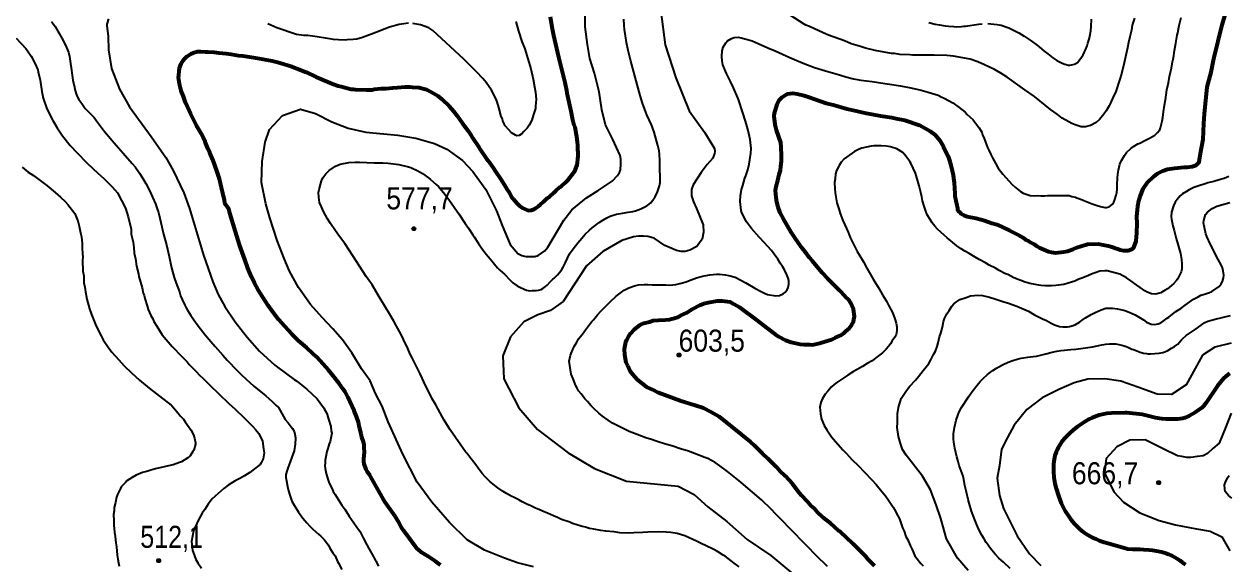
# Model space of a CAD drawing. Header units: metres. Extents: x 547833 to 556102, y 1844799 to 1850994.
# Drawn here: x 549065 to 549995, y 1845885 to 1846301 of the extents above; entities that cross this region are included whole.
import ezdxf

# ---------------------------------------------------------------- set-up
doc = ezdxf.new("R2010")
doc.units = ezdxf.units.M
doc.header["$LTSCALE"] = 6.8
for name, color, linetype, lineweight in [('1', 7, 'Continuous', 25), ('2', 7, 'Continuous', 53), ('5', 7, 'Continuous', 13)]:
    doc.layers.add(name, color=color, linetype=linetype, lineweight=lineweight)

msp = doc.modelspace()

# ---------------------------------------------------------------- hatches: boundary and pattern name
at = {"layer": '5'}
for points in [[(549367.58, 1846143.38, 1), (549364.58, 1846143.38, 1)], [(549572.24, 1846045.98, 1), (549569.24, 1846045.98, 1)], [(549942.42, 1845947.55, 1), (549939.42, 1845947.55, 1)], [(549170.63, 1845887.38, 1), (549167.63, 1845887.38, 1)]]:
    msp.add_hatch(color=256, dxfattribs=at).paths.add_polyline_path(points)

# ---------------------------------------------------------------- linework, layer by layer
at = {"layer": '1'}
for points in [[(549767.56, 1846277.16), (549750.95, 1846277.3), (549748.91, 1846277.47), (549741.19, 1846277.81), (549737.06, 1846278.56), (549734.84, 1846278.51), (549722.04, 1846280.7), (549714.76, 1846282.5), (549710.76, 1846283.87), (549703.65, 1846285.9), (549698.54, 1846288.15), (549686.1, 1846292.61), (549682.06, 1846294.37), (549671.39, 1846299.23), (549668.64, 1846300.34), (549667.35, 1846301), (549644.84, 1846315.53)], [(549130.38, 1846305.28), (549129.24, 1846301.1), (549129.15, 1846300.08), (549130.26, 1846291.55), (549130.38, 1846281.35), (549132.8, 1846266.82), (549139.03, 1846250.89), (549146.67, 1846237.34), (549163.28, 1846214.54), (549174.75, 1846198.17), (549180.31, 1846188.15)], [(549329.14, 1846217.91), (549342.69, 1846216.45), (549353.84, 1846215.51), (549367.73, 1846213.31), (549382.11, 1846209.1), (549391.44, 1846204.7), (549403.61, 1846195.95), (549411.58, 1846187.5), (549421.73, 1846173.58), (549429.95, 1846157.23), (549434.37, 1846145.78), (549440.3, 1846131.25), (549446.26, 1846124.32), (549449.34, 1846122.79), (549452.62, 1846121.83), (549457.06, 1846121.83), (549459.57, 1846121.83), (549462.08, 1846122.79), (549467.1, 1846126.23), (549469.41, 1846129.09), (549481.83, 1846149.99), (549487.94, 1846157.96), (549499.35, 1846167.3), (549508.35, 1846172.74), (549519.23, 1846179.95), (549523.17, 1846184.48), (549524.87, 1846186.66), (549525.55, 1846188.68), (549525.72, 1846193.23), (549525.72, 1846197.1), (549525.21, 1846199.79), (549519.72, 1846212.23), (549514.03, 1846223.53), (549511.04, 1846235.02), (549509.21, 1846248.84), (549505.61, 1846263.37), (549501.85, 1846274.77), (549500, 1846285.34), (549498.32, 1846299.05), (549498.38, 1846312.31)], [(549399.55, 1846156.63), (549400.86, 1846154.91), (549405.8, 1846147.42), (549408.2, 1846143.72), (549411.64, 1846138.53), (549412.68, 1846137.04), (549416.09, 1846132.1), (549418.06, 1846128.97), (549420.87, 1846124.95), (549423.32, 1846121.88), (549425.01, 1846120.09), (549426.19, 1846118.49), (549428.21, 1846115.99), (549430.63, 1846113.17), (549432.57, 1846111.4), (549436.03, 1846108.2), (549440.39, 1846103.61), (549442.46, 1846101.74), (549445.84, 1846099.27), (549447.94, 1846098.27), (549451.1, 1846096.65), (549452.92, 1846095.86), (549455.56, 1846095.54), (549457.52, 1846095.76), (549460.38, 1846095.71), (549462.34, 1846095.94), (549464.27, 1846096.4), (549465.54, 1846097.17), (549467.72, 1846098.78), (549468.97, 1846099.79), (549471.38, 1846102.54), (549472.38, 1846103.52), (549473.28, 1846104.37), (549474.29, 1846105.35), (549475.86, 1846106.77), (549476.86, 1846107.75), (549478.38, 1846109.66), (549480.23, 1846111.97), (549481.26, 1846113.82), (549483.21, 1846117.39), (549486.26, 1846124.13), (549488.97, 1846127.75), (549492.67, 1846132.48), (549495.61, 1846136.01), (549498.35, 1846139.08), (549501.59, 1846142.28), (549503.71, 1846144.07), (549509.21, 1846148.18), (549512.03, 1846150.07), (549514.91, 1846151.8), (549517.47, 1846153.01), (549519.13, 1846153.58), (549522.55, 1846154.47), (549527.17, 1846155.36), (549531.6, 1846156.03), (549535.14, 1846156.71), (549537.22, 1846157.28), (549541.19, 1846158.67), (549544.91, 1846160.39), (549545.79, 1846160.91), (549546.62, 1846161.43), (549549.09, 1846163.46), (549551.13, 1846166.06), (549551.69, 1846166.94), (549552.24, 1846167.9), (549554.2, 1846171.94), (549555.69, 1846176.44), (549555.95, 1846177.69), (549556.14, 1846178.93), (549556.27, 1846183.42), (549556, 1846189.38), (549555.97, 1846195.8), (549555.78, 1846200.79), (549555.45, 1846203.36), (549554.47, 1846207.65), (549551.56, 1846217.73), (549550.38, 1846221.47), (549549.61, 1846223.47), (549545.96, 1846231.21), (549544.25, 1846235.39), (549542.51, 1846240.26), (549540.66, 1846246.19), (549538.32, 1846254.55), (549533.51, 1846272.47), (549531.49, 1846280.71), (549530.15, 1846287.09), (549529.33, 1846292.14), (549528.71, 1846297.12), (549528.42, 1846300.2), (549528.11, 1846305.02)], [(549556.58, 1846310.89), (549560.01, 1846285.11), (549568.34, 1846259.77), (549578.46, 1846234.37), (549590.38, 1846217.81), (549598.14, 1846205.13), (549598.33, 1846203.03), (549598.14, 1846201.31), (549596.79, 1846197.67), (549592.53, 1846192.88), (549587.89, 1846186.76), (549581.7, 1846177.19), (549580.35, 1846173.74), (549580.35, 1846168.76), (549581.9, 1846164.17), (549584.22, 1846159), (549589.25, 1846146.37), (549589.63, 1846140.82), (549588.47, 1846135.26), (549584.6, 1846129.71), (549579.19, 1846126.84), (549575.52, 1846125.89), (549572.42, 1846125.89), (549568.75, 1846126.46), (549559.85, 1846130.48), (549551.54, 1846136.03), (549546.7, 1846137.37), (549543.42, 1846137.56), (549539.55, 1846137.56), (549535.68, 1846137.18), (549526.67, 1846134.37), (549511.89, 1846125.83), (549499.42, 1846114.77), (549481.34, 1846087.18), (549471.57, 1846080.36), (549461.65, 1846077.08), (549450.85, 1846071.53), (549440.72, 1846059.97)], [(549922.3, 1846305.83), (549920.49, 1846300.36), (549919.92, 1846296.45), (549918.69, 1846291.26), (549917.55, 1846287.08), (549916.8, 1846282.95), (549913.72, 1846269.05), (549911.79, 1846261.14), (549910.86, 1846258.61), (549907.55, 1846248.52), (549906.05, 1846245.72), (549903.49, 1846239.77), (549902.65, 1846238.26), (549900.26, 1846234.35), (549898.53, 1846231.72), (549895.35, 1846227.72), (549892.78, 1846225.41), (549888.21, 1846222.87), (549884.48, 1846221.84), (549881.02, 1846222.05), (549876.4, 1846223.55), (549873.87, 1846224.48), (549866.53, 1846228.5), (549862.53, 1846231.69), (549857.46, 1846235.36), (549845.01, 1846245.28), (549837.54, 1846250.5), (549823.89, 1846260.28), (549819.09, 1846263.38), (549814.11, 1846266.25), (549806.42, 1846269.83), (549801.31, 1846272.09), (549795.4, 1846274.25), (549782.61, 1846276.44), (549777.5, 1846276.87), (549767.56, 1846277.16)], [(549868.52, 1846270.37), (549871.21, 1846269.56), (549872.33, 1846269.57), (549873.55, 1846269.71), (549875.97, 1846270.23), (549878.17, 1846271.59), (549879.39, 1846272.85), (549881.43, 1846275.68), (549882.59, 1846277.42), (549883.7, 1846279.66), (549884.38, 1846281.35), (549885.65, 1846284.34), (549886.16, 1846286.38), (549887.3, 1846289.49), (549887.89, 1846291.91), (549888.43, 1846295.94), (549888.91, 1846299.34), (549889.01, 1846305.05)], [(549883.17, 1846165.18), (549887.06, 1846163.64), (549889.67, 1846162.45), (549893.54, 1846161.15), (549896.1, 1846160.45), (549899.28, 1846159.69), (549900.75, 1846159.86), (549902.68, 1846160.33), (549903.85, 1846160.96), (549905.18, 1846162.35), (549906.24, 1846163.95), (549907.13, 1846165.91), (549908.13, 1846169.13), (549908.51, 1846171.28), (549908.75, 1846173.53), (549908.79, 1846177.51), (549909, 1846182.24), (549909.27, 1846185.37), (549909.78, 1846188.53), (549910.99, 1846193.13), (549912.29, 1846195.88), (549914.57, 1846199.85), (549916.17, 1846202.14), (549919.29, 1846205.22), (549921.6, 1846206.72), (549924.94, 1846208.96), (549926.38, 1846209.37), (549930.24, 1846211.42), (549932.82, 1846212.71), (549934.34, 1846213.5), (549937.82, 1846215.63), (549940.07, 1846217.62), (549941.7, 1846219.66), (549942.27, 1846221.22), (549943.16, 1846224.29), (549943.53, 1846226.44), (549944.1, 1846229.11), (549944.58, 1846233.63), (549945.49, 1846238.69), (549946.14, 1846242.85), (549946.7, 1846246.63), (549947.26, 1846250.42), (549948.39, 1846255.75), (549949.31, 1846260.81), (549949.92, 1846264.11), (549950.68, 1846267.29), (549951.51, 1846271.97), (549952.27, 1846275.16), (549953.23, 1846280.84), (549954.09, 1846286.4), (549955.11, 1846292.71), (549955.65, 1846294.51), (549956.4, 1846298.81), (549956.76, 1846300.09), (549958.16, 1846306.32)], [(549086.48, 1846303.23), (549089.29, 1846299.21), (549091.42, 1846295.73), (549092.07, 1846294.32), (549094.39, 1846290.24), (549095.95, 1846287.44), (549098.05, 1846283.1), (549099.59, 1846279.43), (549100.33, 1846276.16), (549101.05, 1846270.91), (549101.57, 1846267.38), (549102.32, 1846261.89)], [(549362, 1846301.79), (549354.63, 1846300.75), (549347.35, 1846298.92), (549344.07, 1846297.54), (549336.71, 1846294.68), (549333.43, 1846293.29), (549330.5, 1846292.36), (549326.42, 1846290.88), (549322.11, 1846289.58), (549319.32, 1846289.27), (549314.7, 1846288.95), (549313.1, 1846288.77), (549307.82, 1846288.98), (549304.13, 1846289.37), (549297.96, 1846290.29), (549291.57, 1846291.38), (549284.37, 1846292.39), (549281.13, 1846292.42), (549275.58, 1846293.21), (549270.12, 1846295.02), (549264.87, 1846296.65), (549260.43, 1846298.37), (549253.41, 1846301.42)], [(549460.08, 1846236.04), (549458.27, 1846230.57), (549457.04, 1846227.2), (549455.05, 1846223.33), (549453.5, 1846220.93), (549450.97, 1846218.22), (549449.33, 1846216.61), (549447.25, 1846215.37), (549445.48, 1846214.96), (549444.41, 1846215.45), (549441.56, 1846217.35), (549439.29, 1846219.52), (549436.49, 1846222.84), (549435.73, 1846224.17), (549434.84, 1846226.7), (549434.48, 1846228.08), (549433.46, 1846229.99), (549431.66, 1846236.86), (549430.37, 1846241.17), (549429.25, 1846243.87), (549425.91, 1846250.17), (549421.99, 1846256.2), (549419.41, 1846259.34), (549414.82, 1846264.08), (549411.17, 1846267.72), (549404.59, 1846274.05), (549380.83, 1846296.24), (549377.77, 1846298.32), (549371.24, 1846300.61), (549365.24, 1846301.76)], [(549444.79, 1846303.09), (549446.85, 1846295.63), (549449.35, 1846287.82), (549451.63, 1846282.01), (549456.42, 1846266.57), (549458.12, 1846258.67), (549459.2, 1846252.73), (549460.05, 1846248.78), (549460.51, 1846242.96), (549460.08, 1846237.86), (549460.08, 1846236.04)], [(549763.49, 1846302.35), (549768.47, 1846301.06), (549771.63, 1846300.55), (549776.04, 1846299.93), (549778.81, 1846299.5), (549782.81, 1846299.21), (549785.18, 1846299.11), (549788.74, 1846299.39), (549790.21, 1846299.55), (549791.82, 1846299.61), (549793.64, 1846299.94), (549795.11, 1846300.11), (549798.54, 1846300.5), (549802.18, 1846301.16), (549804.76, 1846301.33)], [(549808.95, 1846301.55), (549813.71, 1846301.1), (549816.35, 1846300.78), (549819.27, 1846300.24), (549823.65, 1846298.76), (549825.2, 1846298.19), (549830.97, 1846295.37), (549832.93, 1846294.48), (549837.08, 1846291.85), (549840.97, 1846289.19), (549842.44, 1846288.24), (549847.32, 1846284.58), (549848.55, 1846283.61), (549852.63, 1846280.35), (549855.36, 1846278.18), (549859.31, 1846275.03), (549862.25, 1846273.14), (549866.45, 1846271.13), (549868.52, 1846270.37)], [(549059.13, 1846290.43), (549066.54, 1846282.35), (549067.97, 1846280.48), (549070.64, 1846276.53), (549073.5, 1846270.98), (549075.92, 1846265.78), (549076.28, 1846264.4), (549077.63, 1846257.86), (549079.02, 1846249.1), (549080.01, 1846243.94), (549082.97, 1846235.76), (549087.44, 1846226.74), (549090.92, 1846221.05), (549094.85, 1846215.01), (549100.96, 1846207.59), (549106.05, 1846202.09), (549114.07, 1846193.87), (549122.23, 1846186.28), (549126.96, 1846182.16), (549133.38, 1846175.58), (549137.35, 1846170.97), (549143.56, 1846159.1), (549145.71, 1846152.65), (549147.82, 1846142.96), (549148.05, 1846139.13), (549149.35, 1846133), (549150.03, 1846128.82), (549150.31, 1846124.59), (549151.21, 1846120.23), (549152.07, 1846114.45), (549153.55, 1846108.54), (549153.77, 1846106.53), (549156.37, 1846097.91), (549157.27, 1846093.55), (549158.03, 1846092.22), (549158.53, 1846089.64)], [(549613.95, 1846105.91), (549622.37, 1846101.65), (549629.15, 1846097.59), (549632.99, 1846095.42), (549637.32, 1846093.31), (549639.14, 1846092.52), (549645.46, 1846091.5), (549648.15, 1846091.81), (549650.98, 1846093.12), (549652.47, 1846094.16), (549654.21, 1846096.34), (549655.02, 1846097.92), (549655.58, 1846100.59), (549655.39, 1846103.41), (549654.92, 1846105.34), (549653.91, 1846107.71), (549652.1, 1846111.6), (549650.58, 1846114.15), (549648.77, 1846116.92), (549646.94, 1846119.94), (549644.16, 1846123.71), (549642.12, 1846126.45), (549639.11, 1846129.96), (549636.72, 1846132.54), (549632.62, 1846136.91), (549626.79, 1846143.56), (549622.86, 1846148.69), (549619.33, 1846155.73), (549618.76, 1846157.52), (549617.98, 1846164.38), (549618.22, 1846168.87), (549618.43, 1846170.25), (549619.05, 1846173.55), (549620.05, 1846176.76), (549621.53, 1846182.26), (549622.32, 1846184.08), (549623.89, 1846188.85), (549624.88, 1846193.17), (549625.37, 1846196.58), (549626.28, 1846201.64), (549626.38, 1846205.12), (549625.58, 1846212.22), (549625.19, 1846214.53), (549624.04, 1846219.23), (549622.78, 1846223.8), (549620.45, 1846231.22), (549619.82, 1846233.51), (549616.83, 1846242.34), (549616.23, 1846244.38), (549612.76, 1846252.04), (549610.35, 1846256.85), (549607.29, 1846263.08), (549604.66, 1846269.85), (549603.95, 1846272.86), (549603.83, 1846276.07), (549604.07, 1846280.56), (549604.85, 1846283.5), (549606.83, 1846286.83), (549608.27, 1846288.35), (549611.28, 1846290.18), (549613.19, 1846290.89), (549616.4, 1846291.01), (549618.79, 1846290.66), (549623.53, 1846289.34), (549627.26, 1846288.15)], [(549627.26, 1846288.15), (549631.81, 1846286.31), (549639.38, 1846282.95), (549644.85, 1846280.6), (549656.34, 1846275.46), (549659.88, 1846273.75), (549666.5, 1846271.15), (549675.18, 1846267.8), (549683.68, 1846265.04), (549694.67, 1846262.07), (549699.44, 1846260.51), (549705.43, 1846259.08), (549711, 1846257.97), (549719.69, 1846256.85), (549729.51, 1846255.49), (549733.05, 1846254.9), (549741.76, 1846253.53), (549749.73, 1846252.08), (549757.62, 1846250.24), (549763.12, 1846248.76), (549770.72, 1846246.27), (549772.95, 1846245.16), (549775.32, 1846243.94), (549782.05, 1846240.37), (549787.03, 1846236.84), (549791.67, 1846233.15), (549793.08, 1846231.58), (549797.39, 1846227.48), (549800.69, 1846223.51), (549802.33, 1846221.1), (549804.32, 1846217.73), (549805.03, 1846215.83), (549806.1, 1846212.97), (549806.95, 1846210.96), (549807.3, 1846210.01), (549808.76, 1846205.96), (549809.74, 1846203.84), (549811.35, 1846200.55), (549812.64, 1846197.97), (549815.15, 1846193.3), (549817.11, 1846190.17), (549820.74, 1846185.5), (549823.31, 1846182.57), (549827.56, 1846177.84), (549830.34, 1846175.18), (549834.16, 1846172.15), (549836.42, 1846170.79), (549838.62, 1846169.92), (549841.84, 1846168.93), (549845.32, 1846168.82), (549847.17, 1846168.91), (549850.02, 1846168.86), (549853.13, 1846168.84), (549854.98, 1846168.93), (549857.21, 1846168.93), (549860.31, 1846168.91), (549862.65, 1846169.05), (549865.99, 1846169.06), (549868.36, 1846168.96), (549871.71, 1846168.96), (549873.88, 1846168.34), (549876.69, 1846167.67), (549877.86, 1846167.18), (549882, 1846165.67), (549883.17, 1846165.18)], [(549102.32, 1846261.89), (549102.9, 1846257.86), (549104.13, 1846252.42), (549104.57, 1846250.74), (549106.11, 1846245.95), (549107.66, 1846243.15), (549109.77, 1846239.92), (549110.94, 1846238.32), (549112.44, 1846236.01), (549119.44, 1846229.15), (549121.07, 1846226.68), (549127.46, 1846218.38), (549136.41, 1846207.81), (549141.81, 1846201.75), (549148.75, 1846193.72), (549150.93, 1846190.97), (549154.31, 1846186.3), (549156.27, 1846183.31), (549159.2, 1846178.3), (549162.3, 1846172.31), (549164.48, 1846167.64), (549166.62, 1846162.57), (549168.35, 1846157.91), (549169.02, 1846155.76), (549170.08, 1846151.53), (549170.78, 1846148.04), (549172.98, 1846139.07), (549175.17, 1846130.82), (549177.34, 1846121.92), (549179.13, 1846113.2), (549181.23, 1846105.72), (549182.67, 1846101.4), (549185.13, 1846094.65), (549186.1, 1846091.68), (549187.34, 1846088.69), (549189.28, 1846084.36), (549190.29, 1846082.28), (549191.29, 1846080.48), (549194.05, 1846076.33), (549198.09, 1846070.56), (549201.43, 1846066.1), (549204.92, 1846061.64), (549209.35, 1846056.4), (549212.77, 1846052.65), (549218.59, 1846045.93), (549222.07, 1846042.11), (549229.8, 1846034.04), (549233.13, 1846030.74), (549236.61, 1846027.47), (549242.61, 1846022.04), (549251.8, 1846014.53), (549256.77, 1846010.07), (549259.68, 1846007.29), (549261.72, 1846005.43), (549266.68, 1845996.36), (549268.97, 1845993.64), (549271.53, 1845990.71), (549272.44, 1845989.33), (549273.66, 1845987.23), (549274.19, 1845984.81), (549274.74, 1845982.15), (549274.56, 1845977.17), (549273.64, 1845972.11), (549271.86, 1845967.07), (549270.75, 1845963.72)], [(549458.45, 1845882.72), (549446.15, 1845885.75), (549435.99, 1845889.4), (549420.61, 1845895.58), (549407.25, 1845903.42), (549393.65, 1845916.82), (549380.04, 1845932.56), (549368.69, 1845947.9), (549357.52, 1845969.63), (549346.26, 1845994.47), (549341.53, 1846006.4), (549336.41, 1846016.32), (549332.45, 1846026), (549325.81, 1846035.25), (549318.17, 1846047.64), (549311.05, 1846057.75), (549303.59, 1846066.25), (549295.22, 1846074.79), (549286.41, 1846084.83), (549277.12, 1846098.07), (549270.25, 1846110.54), (549265.89, 1846120.31), (549260.53, 1846134.39), (549254.93, 1846151.68), (549251.89, 1846162.51), (549248.6, 1846178.89), (549248.96, 1846195.17), (549251.3, 1846210.12), (549254.72, 1846219.99), (549264.68, 1846230.73), (549278.55, 1846235.56), (549290.22, 1846232.33), (549302.67, 1846225.69), (549315.42, 1846220.9), (549329.14, 1846217.91)], [(549829.19, 1846105.51), (549824.45, 1846107.95), (549822.76, 1846108.63), (549817.89, 1846111.17), (549814.97, 1846112.83), (549810.1, 1846115.37), (549807.18, 1846117.03), (549802.42, 1846119.71), (549799.26, 1846121.33), (549794.6, 1846124.15), (549791.28, 1846126.13), (549788.47, 1846127.92), (549785.23, 1846130.28), (549780.46, 1846134.08), (549777.73, 1846136.25), (549775.25, 1846138.45), (549770.16, 1846142.95), (549768.14, 1846145.45), (549766.12, 1846147.95), (549764.45, 1846150.61), (549762.19, 1846154.2), (549761.26, 1846156.94), (549759.83, 1846160.75), (549758.74, 1846164.96), (549758.02, 1846167.98), (549757.39, 1846171.38), (549756.18, 1846176.57), (549753.88, 1846183.75), (549753.11, 1846186.14), (549749.61, 1846194.05), (549748.85, 1846195.33), (549745.9, 1846199.45), (549743.36, 1846202.14), (549738.95, 1846204.99), (549733.94, 1846206.53), (549730.54, 1846207.01), (549726.79, 1846207.33), (549720.96, 1846207.29), (549719.14, 1846206.96), (549711.75, 1846205.5), (549709.84, 1846204.79), (549706.2, 1846203.01), (549698.16, 1846197.39), (549695.99, 1846194.66), (549694.28, 1846192.24), (549692.39, 1846188.18), (549691.44, 1846185.6), (549691.12, 1846181.84), (549690.83, 1846178.96), (549690.87, 1846174.25), (549691.23, 1846171.07), (549691.83, 1846167.91), (549692.61, 1846163.29), (549694, 1846158.62), (549695.15, 1846155.03), (549697.23, 1846149.81), (549698.6, 1846146.49), (549701.25, 1846140.59), (549702.1, 1846138.58), (549702.81, 1846136.68), (549708.25, 1846125.89), (549709.61, 1846123.69), (549713.14, 1846117.77), (549715.79, 1846112.99), (549720.46, 1846104.59), (549725.15, 1846097.07), (549727.8, 1846092.28), (549730.83, 1846087.42), (549732.58, 1846084.02), (549735.39, 1846078.89), (549737.34, 1846073.78), (549738.19, 1846070.65), (549738.76, 1846067.74), (549738.8, 1846065.27), (549738.69, 1846062.9), (549738.32, 1846061.87), (549737.21, 1846059.63), (549735.17, 1846056.8), (549733.92, 1846054.67), (549732.3, 1846052.63), (549730.67, 1846050.59), (549727.66, 1846047.64), (549722.52, 1846043.71), (549719.67, 1846041.53), (549715.95, 1846039.37), (549712.23, 1846037.22), (549708.29, 1846034.79), (549705.49, 1846033.23), (549701.09, 1846030.5), (549698.67, 1846028.86), (549694.73, 1846026.43), (549692.56, 1846024.82), (549690.49, 1846023.35), (549688.35, 1846021.49), (549685.5, 1846018.2), (549683.55, 1846015.74), (549681.24, 1846012.01), (549680.05, 1846009.4), (549679.46, 1846005.86), (549679.8, 1846000.69), (549680.65, 1845996.45)], [(549531.66, 1845908.68), (549525.18, 1845908.94), (549520.77, 1845909.55), (549514.27, 1845910.06), (549510.35, 1845910.73), (549505.05, 1845911.61), (549501.75, 1845912.23), (549498.43, 1845913.1), (549495.11, 1845913.96), (549488.41, 1845916.17), (549486.59, 1845916.96), (549480.14, 1845919.2), (549476.87, 1845920.69), (549473.74, 1845922.07), (549469.3, 1845924.05), (549466.58, 1845925.1), (549462.66, 1845926.89), (549460.07, 1845927.84), (549456.26, 1845929.76), (549453.4, 1845930.92), (549449.58, 1845932.85), (549447.05, 1845934.42), (549442.99, 1845936.31), (549441.69, 1845936.91), (549437.57, 1845939.29), (549434.93, 1845940.73), (549430.9, 1845943.5), (549427.36, 1845946.32), (549424.77, 1845948.38), (549421.25, 1845952.07), (549418.85, 1845954.65), (549415.79, 1845958.64), (549413.88, 1845961.28), (549410.99, 1845964.92), (549410.12, 1845966.06), (549406.9, 1845970.4), (549406.05, 1845971.3), (549402.37, 1845976.46), (549398.11, 1845982.3), (549394.21, 1845988.3), (549392.87, 1845990.26), (549389.51, 1845995.83), (549388.26, 1845998.16), (549382.99, 1846007.48), (549380.34, 1846012.27), (549376.54, 1846019.52), (549375.39, 1846021.99), (549370.86, 1846031.4), (549368.59, 1846036.1), (549364.57, 1846044.2), (549363.31, 1846046.53), (549361.32, 1846051.02), (549358.07, 1846057.84), (549355.96, 1846062.19), (549352.79, 1846068.27), (549350.63, 1846071.99), (549347.38, 1846077.7), (549344.49, 1846082.45), (549338.67, 1846092.21), (549333.81, 1846100.09), (549329.37, 1846106.52), (549318.88, 1846122.44), (549316.15, 1846126.84), (549312.85, 1846131.92), (549308.76, 1846137.41), (549305.68, 1846141.65), (549301.8, 1846147.41), (549299.4, 1846151.1), (549296.28, 1846156.7), (549294.75, 1846160.37), (549293.38, 1846163.68), (549292.67, 1846167.82), (549292.63, 1846171.41), (549293.12, 1846173.69), (549293.93, 1846177.5), (549294.74, 1846180.2), (549295.95, 1846182.57), (549298.21, 1846185.67), (549300.65, 1846188.18), (549305.59, 1846191.59), (549309.13, 1846193.23), (549315.92, 1846194.5), (549320.87, 1846194.57), (549324.22, 1846194.57), (549335.54, 1846194.24), (549342.23, 1846194.26), (549346.23, 1846193.97), (549352.52, 1846193.19), (549354.53, 1846192.93), (549362.04, 1846191.17), (549363.84, 1846190.63), (549369.2, 1846188.14), (549372.66, 1846186.06), (549377.4, 1846182.5), (549378.9, 1846181.31), (549383.29, 1846177.59), (549385.09, 1846175.94), (549390.11, 1846169.94), (549393.63, 1846165.13), (549394.94, 1846163.42), (549399.55, 1846156.63)], [(549063.91, 1846190.72), (549068.53, 1846187.1), (549072.53, 1846184.42), (549078.66, 1846179.85), (549082.97, 1846176.7), (549089.19, 1846171.37), (549093.31, 1846167.69), (549097.01, 1846164.34), (549099.06, 1846162.05), (549104.33, 1846155.22), (549105.95, 1846151.24), (549106.8, 1846149.44), (549107.82, 1846145.26), (549108.92, 1846140.32), (549109.7, 1846137), (549110.06, 1846131.97), (549110.1, 1846128.56), (549110.28, 1846123.89), (549110.56, 1846121.65), (549110.47, 1846119.23), (549110.75, 1846110.65), (549111.31, 1846107.05), (549111.45, 1846101.74), (549112.24, 1846098.42), (549112.69, 1846094.67), (549113.75, 1846089.1), (549115.8, 1846081.62), (549117.23, 1846077.11), (549120.96, 1846068.31), (549124.78, 1846060.8), (549126.29, 1846057.81), (549130.15, 1846052.08), (549133.02, 1846048.24), (549138.45, 1846042.19), (549142.55, 1846037.62), (549148.13, 1846032.34), (549154.41, 1846026.52), (549161.86, 1846020.46), (549167.6, 1846015.96), (549172.22, 1846012.34), (549177.4, 1846008.28), (549178.46, 1846007.9), (549184.21, 1846001.02), (549185.66, 1845999.2), (549188.33, 1845996.4), (549189.67, 1845994.45), (549192.18, 1845990.89), (549193.95, 1845988.36), (549196.14, 1845984.4), (549196.93, 1845981.76)], [(549180.31, 1846188.15), (549188.47, 1846171.14), (549192.83, 1846159.03), (549203.69, 1846122.85), (549210.95, 1846102.37), (549215.05, 1846092.57), (549220.11, 1846083.4), (549228.21, 1846071.58), (549237.47, 1846059.77), (549246.87, 1846049.02), (549258.76, 1846038.15), (549260.75, 1846036.59), (549273.68, 1846027.07), (549275.86, 1846025.7), (549283.44, 1846019.66), (549291.59, 1846012.07), (549295.65, 1846006.65), (549296.64, 1846005.14), (549297.17, 1846003.99), (549298.42, 1846001.9), (549299.23, 1846000.17), (549300.26, 1845996.43), (549302.1, 1845990.96), (549302.28, 1845987.54), (549302.69, 1845985.76), (549302.38, 1845983.09), (549301.59, 1845979.35), (549300.79, 1845977.43), (549299.78, 1845973.87), (549299.02, 1845971.56), (549298.28, 1845967.42), (549297.75, 1845964.93), (549297.62, 1845962.48), (549297.4, 1845960.83), (549297.67, 1845958.43), (549298.31, 1845954.65), (549299.83, 1845950.16), (549300.5, 1845947.8), (549301.31, 1845946.07), (549302.82, 1845943.4), (549303.94, 1845940.69), (549305.42, 1845938.43), (549309.17, 1845932.16), (549310.59, 1845930.29), (549312.78, 1845927.1), (549316.22, 1845921.81), (549323.27, 1845911.46), (549324.43, 1845910.17), (549326.85, 1845904.97), (549329.88, 1845899.64), (549331.22, 1845896.75), (549333.46, 1845893.15), (549336.27, 1845888), (549336.98, 1845887.06), (549337.57, 1845885.51), (549338.86, 1845883.02)], [(549995.13, 1846183.57), (549991.32, 1846182.15), (549987.49, 1846180.97), (549983.41, 1846179.77), (549978.95, 1846178.64), (549977.65, 1846178.12), (549971.04, 1846176.26), (549968.08, 1846175.05), (549964.54, 1846173.41), (549962.34, 1846172.05), (549959.33, 1846170.22), (549957.51, 1846168.77), (549955.23, 1846165.91), (549953.6, 1846163.87), (549952.3, 1846161.12), (549950.87, 1846156.24), (549950.63, 1846152.87), (549950.75, 1846150.78), (549951.82, 1846145.69), (549952.86, 1846141.97), (549954.42, 1846135.82), (549955.66, 1846131.5), (549957.71, 1846124.29), (549958.02, 1846122.72), (549958.49, 1846119.67), (549958.66, 1846115.97), (549958.82, 1846114.5), (549958.8, 1846112.52), (549958.32, 1846110.23), (549956.83, 1846106.96), (549955.36, 1846104.57), (549954.28, 1846103.2), (549952.43, 1846100.89), (549951.08, 1846099.74), (549949.04, 1846098.02), (549947.66, 1846097.12), (549945.81, 1846095.92), (549944.53, 1846095.16), (549942.44, 1846093.93), (549940.4, 1846093.33), (549938.82, 1846093.02), (549935.34, 1846093.12), (549932.1, 1846094.37), (549930.11, 1846095.51), (549926.49, 1846097.95), (549924.04, 1846099.9), (549919.46, 1846103.1), (549916.08, 1846105.57), (549910.8, 1846108.44), (549901.21, 1846110.95), (549899.47, 1846111), (549895.56, 1846110.56), (549892.67, 1846109.73), (549889.47, 1846108.5), (549886.75, 1846107.33), (549882.37, 1846105.47), (549879.28, 1846104.37), (549876.2, 1846103.03), (549871.07, 1846101.33), (549867.59, 1846100.32), (549861.6, 1846099.52), (549858.15, 1846099.37), (549853.06, 1846099.42), (549849.93, 1846099.68), (549848.3, 1846099.87), (549841.47, 1846101.08), (549840.05, 1846101.54), (549837.88, 1846102.16), (549829.19, 1846105.51)], [(549884.41, 1846074.61), (549888.68, 1846077.19), (549891.92, 1846078.89), (549896.63, 1846080.94), (549900.03, 1846081.99), (549905.36, 1846082.03), (549909.01, 1846081.68), (549914.68, 1846080.42), (549918.08, 1846078.9), (549922.79, 1846076.87), (549925.34, 1846075.35), (549929.12, 1846073.02), (549931.51, 1846071.29), (549935.02, 1846069.69), (549937.42, 1846069.48), (549940.51, 1846069.93), (549942.6, 1846070.83), (549944.45, 1846072.09), (549947.43, 1846074.33), (549948.69, 1846075.04), (549954.22, 1846079.48), (549956.63, 1846081.17), (549957.97, 1846081.93), (549961.34, 1846084.34), (549967.69, 1846089.11), (549971.34, 1846090.94), (549973.43, 1846092.19), (549976.18, 1846092.91), (549977.74, 1846093.49), (549980.09, 1846094.17), (549981.83, 1846094.97), (549987.47, 1846098.85), (549989.07, 1846100.86), (549990.09, 1846102.6), (549990.97, 1846105.54), (549991.14, 1846107.58), (549990.78, 1846110.79), (549990.11, 1846113.14), (549989.03, 1846115.45), (549986.93, 1846119.68), (549980.77, 1846131.14), (549978.04, 1846137.32), (549977.19, 1846139.45), (549975.62, 1846147.99), (549975.83, 1846149.64), (549976.94, 1846154.22), (549978.53, 1846156.23), (549982.26, 1846159.08), (549985.73, 1846160.69), (549995.74, 1846163.65)], [(549582.61, 1845970.09), (549577.96, 1845971.79), (549571.91, 1845973.71), (549565.08, 1845976.04), (549560.37, 1845977.11), (549553.81, 1845979.22), (549549.43, 1845980.71), (549545.04, 1845982.19), (549538.45, 1845984.55), (549532.22, 1845987.06), (549519.34, 1845993.54), (549515.99, 1845995.76), (549511.68, 1845998.74), (549508.93, 1846001.16), (549505.19, 1846004.58), (549502.96, 1846006.8), (549499.99, 1846010.06), (549497.99, 1846012.31), (549495.1, 1846015.95), (549493.22, 1846018.34), (549491.8, 1846021.03), (549491.04, 1846022.31), (549488.96, 1846027.53), (549487.53, 1846031.33), (549486.04, 1846041.21), (549487.01, 1846045.78), (549489.2, 1846051.6), (549489.83, 1846052.67), (549491.8, 1846055.99), (549493.27, 1846058.39), (549495.98, 1846061.79), (549498.67, 1846065.44), (549502.44, 1846070.46), (549503.52, 1846071.82), (549504.61, 1846073.18), (549507.89, 1846077.03), (549510.31, 1846079.78), (549514.54, 1846083.98), (549517.55, 1846086.92), (549522.14, 1846091.29), (549525.21, 1846093.74), (549528.31, 1846095.95), (549531.95, 1846097.73), (549536.35, 1846099.34), (549539.37, 1846100.06), (549543.91, 1846100.45), (549546.66, 1846100.26), (549549.9, 1846100.13), (549554, 1846099.98), (549556.48, 1846100.01), (549560.45, 1846099.97), (549563.55, 1846099.95), (549568.2, 1846100.47), (549571.47, 1846101.22), (549576.28, 1846102.5), (549577.94, 1846103.19), (549584.14, 1846105.38), (549585.93, 1846105.95), (549590.14, 1846107.05), (549594.63, 1846107.93), (549599.55, 1846108.24), (549601.89, 1846108.38), (549606.3, 1846107.77), (549609.21, 1846107.23), (549613.95, 1846105.91)], [(549793.98, 1845879.78), (549785.54, 1845889.24), (549777.23, 1845904.3), (549772.68, 1845919.79), (549769.06, 1845930.43), (549764.71, 1845941.88), (549758.55, 1845952.49), (549745.92, 1845968.62), (549743.1, 1845973.04), (549741.78, 1845977.79), (549740.06, 1845983.07), (549739.17, 1845990.11), (549739.22, 1845993.83), (549739.4, 1846000.7), (549740.1, 1846005.44), (549742.15, 1846012.52), (549746.21, 1846018.69), (549748.87, 1846022.04), (549753.12, 1846026.52), (549755.64, 1846029.47), (549759.22, 1846033.97), (549761.56, 1846036.9), (549763.55, 1846039.41), (549764.95, 1846042.23), (549767.05, 1846046.37), (549768.65, 1846049.02), (549769.96, 1846052.6), (549770.6, 1846055.33), (549771.7, 1846059.93), (549772.69, 1846062.9), (549773.98, 1846067.52), (549774.93, 1846071.72), (549775.69, 1846074.18), (549777.48, 1846077.71), (549779.11, 1846080.18), (549781.37, 1846083.67), (549782.9, 1846085.37), (549785, 1846086.94), (549787.57, 1846088.66), (549792.22, 1846090.42), (549795.79, 1846091.68), (549801.26, 1846092.11), (549805, 1846091.87), (549810.47, 1846090.59), (549814.34, 1846089.22), (549820.65, 1846087.27), (549824.99, 1846085.86), (549831.33, 1846083.72), (549835.13, 1846082.06), (549840.52, 1846079.82), (549845.12, 1846077.01), (549846.55, 1846076.22), (549851.27, 1846073.99), (549854.28, 1846072.62), (549858.04, 1846070.48), (549860.47, 1846069.23), (549864.31, 1846068.05), (549866.92, 1846067.68), (549870.45, 1846067.6), (549872.21, 1846068.09), (549874.8, 1846068.76), (549876.8, 1846069.56), (549879.74, 1846071.32), (549881.84, 1846072.89), (549884.41, 1846074.61)], [(549158.53, 1846089.64), (549160.19, 1846083.95), (549161.13, 1846081.01), (549162.2, 1846078.7), (549163.05, 1846076.57), (549164.57, 1846073.9), (549165.42, 1846071.77), (549167.65, 1846068.17), (549169.84, 1846064.97), (549171.85, 1846061.55), (549179.56, 1846052.49), (549186.92, 1846044.81), (549191.02, 1846040.81), (549192.68, 1846038.77), (549198.38, 1846033.13), (549200.48, 1846030.74), (549203.87, 1846027.67), (549205.74, 1846025.45), (549208.46, 1846022.92), (549223.26, 1846008.58), (549228.21, 1846004.28), (549235.48, 1845997.4), (549241.68, 1845991.01), (549244, 1845988.43), (549246.36, 1845985.46), (549249.27, 1845979.5), (549250.12, 1845973.72), (549250.49, 1845970.52), (549249.79, 1845965.98), (549248.32, 1845962.77), (549247.44, 1845961.66), (549243.17, 1845958.13), (549239.62, 1845955.5), (549235.27, 1845952.77), (549231.84, 1845950.76), (549228.2, 1845948.93), (549222.91, 1845945.49), (549219.54, 1845943.08), (549214.74, 1845938.89), (549210.52, 1845934.97), (549207.33, 1845930.96), (549204.76, 1845926.81), (549202.63, 1845924.14), (549199.79, 1845918.75), (549196.07, 1845910.42), (549194.58, 1845902.14), (549195.35, 1845895.34), (549195.71, 1845893.96), (549197.77, 1845888.31), (549199.29, 1845885.65), (549202.19, 1845881.52)], [(549876.86, 1846050.54), (549882.57, 1846051.18), (549889.85, 1846052.23), (549896.92, 1846053.8), (549900.05, 1846054.37), (549902.96, 1846054.6), (549905.49, 1846054.63), (549907.89, 1846054.48), (549910.18, 1846054.17), (549912.42, 1846053.69), (549914.38, 1846053.14), (549915.85, 1846052.61), (549917.19, 1846051.99), (549918.76, 1846051.14), (549920.09, 1846050.59), (549921.47, 1846050.17), (549926.62, 1846048.23), (549929.3, 1846047.45), (549931.43, 1846047.03), (549932.6, 1846046.93), (549934.68, 1846046.99), (549941.28, 1846047.46), (549944.21, 1846047.88), (549945.67, 1846048.33), (549948.03, 1846049.57), (549950.72, 1846051.3), (549953.24, 1846052.67), (549954.99, 1846053.72), (549955.81, 1846054.4), (549957.03, 1846055.8), (549958.49, 1846057.72), (549959.24, 1846058.51), (549962.01, 1846061.01), (549969.04, 1846065.71), (549976.42, 1846070.95), (549978.84, 1846072.12), (549981.72, 1846072.96), (549984.5, 1846073.68), (549996.41, 1846076.33)], [(549440.72, 1846059.97), (549434.76, 1846045.32), (549435.64, 1846027.51), (549447.06, 1846005.18), (549461.51, 1845988.65), (549485.16, 1845970.5), (549505.46, 1845958.45), (549530.18, 1845948.8), (549569.99, 1845944.93), (549582.41, 1845938.47), (549592.89, 1845928.98), (549607.52, 1845917.56), (549623.44, 1845903.74), (549641.61, 1845891.32), (549672.75, 1845865.38)], [(549996.78, 1846055.07), (549984.16, 1846052.12), (549974.83, 1846045.85), (549969, 1846035.67), (549962.06, 1846022.94), (549950.71, 1846015.55), (549939.75, 1846015.84), (549924.91, 1846021.27), (549911.82, 1846025.75), (549899.41, 1846027.65), (549886.12, 1846027.29), (549875.64, 1846024.45), (549863.78, 1846019.29), (549850.91, 1846012.88), (549839.23, 1846003.93), (549829.41, 1845991.9), (549824.14, 1845982.41), (549819.7, 1845973.39), (549817.94, 1845960.87), (549816.15, 1845950.89), (549818.16, 1845937.65), (549821.08, 1845927.57), (549831.58, 1845906.65), (549841.17, 1845892.63), (549850.06, 1845883.73)], [(549826.2, 1845881.22), (549821.04, 1845886.15), (549817.54, 1845889.37), (549814.83, 1845892.33), (549812.12, 1845895.59), (549810.4, 1845897.76), (549808.7, 1845900.09), (549807.77, 1845901.5), (549806.11, 1845904.25), (549804.5, 1845907.12), (549802.21, 1845911.52), (549800.5, 1845915.12), (549798.98, 1845918.76), (549797.65, 1845922.27), (549796.53, 1845925.52), (549794.64, 1845931.61), (549793.84, 1845934.56), (549792.61, 1845940.29), (549791.35, 1845945.31), (549790.36, 1845951.16), (549789.92, 1845952.67), (549786.96, 1845960.71), (549786.04, 1845963.9), (549785.17, 1845967.4), (549783.61, 1845974.19), (549782.8, 1845978.84), (549782.59, 1845981.21), (549782.63, 1845985.1), (549783.35, 1845990.1), (549784.69, 1845995.75), (549786.11, 1846000.09), (549787, 1846002.2), (549788.8, 1846005.47), (549794.19, 1846013.61), (549797.03, 1846017.76), (549799.72, 1846021.42), (549801.88, 1846024.08), (549803.18, 1846025.54), (549805.73, 1846028.13), (549808.45, 1846030.59), (549810, 1846031.86), (549812.88, 1846033.98), (549815.87, 1846035.89), (549817.59, 1846036.89), (549820.78, 1846038.54), (549824.76, 1846040.35), (549828.35, 1846041.73), (549831.66, 1846042.76), (549834.82, 1846043.49), (549839.89, 1846044.3), (549844.11, 1846044.76), (549846.7, 1846045.13), (549853.89, 1846046.76), (549858.75, 1846048.24), (549862.21, 1846048.96), (549865.61, 1846049.52), (549873.22, 1846050.31), (549876.86, 1846050.54)], [(549996.75, 1846001.11), (549992.23, 1845989.42), (549987.55, 1845978.09), (549982.82, 1845973.82), (549978.62, 1845970.13), (549975.36, 1845968.28), (549970.93, 1845967.59), (549965.8, 1845966.9), (549962.54, 1845966.9), (549958.81, 1845967.59), (549955.32, 1845968.28), (549944.35, 1845973.7), (549930.37, 1845980.5), (549918.57, 1845980.31), (549908.61, 1845975.24), (549900.38, 1845966.05), (549899.2, 1845955.12), (549906.31, 1845940.56), (549913.72, 1845932.38), (549926.34, 1845924.15), (549941.35, 1845918.36), (549953.93, 1845914.96), (549970.16, 1845911.85), (549980.64, 1845910.11), (549989.77, 1845905.81), (549995.7, 1845894.93)], [(549680.65, 1845996.45), (549682.81, 1845991.61), (549684.8, 1845988.24), (549688.38, 1845982.95), (549691.41, 1845979.2), (549697.22, 1845972.79), (549699.62, 1845970.21), (549704.42, 1845965.05), (549709, 1845960.74), (549713.9, 1845955.72), (549719.41, 1845949.77), (549722.79, 1845946.19), (549727.37, 1845940.76), (549729.99, 1845937.33), (549732.34, 1845934.13), (549735.94, 1845928.59), (549737.01, 1845926.85), (549739.66, 1845922.07), (549740.81, 1845919.59), (549742.23, 1845915.79), (549743.32, 1845912.69), (549744.36, 1845910.08), (549745.81, 1845906.03), (549747.23, 1845903.34), (549749.09, 1845898.96), (549750.54, 1845896.03), (549752.7, 1845891.19), (549754.48, 1845888.67), (549757.34, 1845885.27), (549759.17, 1845883.37)], [(549196.93, 1845981.76), (549197.46, 1845978.22), (549197.46, 1845977.11), (549196.25, 1845972.51), (549195.62, 1845971.45), (549193.37, 1845968.34), (549191.58, 1845966.65), (549186.72, 1845963.62), (549185.3, 1845962.96), (549180.27, 1845961.4), (549176.79, 1845960.39), (549166.63, 1845958.24), (549163.04, 1845957.09), (549160.75, 1845956.46), (549156.78, 1845955.39), (549151.7, 1845953.2), (549148.66, 1845951.62), (549144.5, 1845948.92), (549143.53, 1845947.69), (549140.32, 1845944.23), (549139.59, 1845943.03), (549137.51, 1845938.46), (549136.64, 1845936.25), (549135.72, 1845932.3), (549134.92, 1845928.49), (549134.84, 1845925.88), (549134.3, 1845922.97), (549134.61, 1845918.05), (549134.62, 1845914.7), (549135.09, 1845909.42), (549135.48, 1845906), (549136.04, 1845901.1), (549136.51, 1845898.06), (549137.23, 1845891.69), (549137.59, 1845888.51), (549138.28, 1845885.74), (549138.69, 1845883.18)], [(549685.34, 1845882.94), (549676.69, 1845891.38), (549669.55, 1845898.63), (549663.96, 1845904.19), (549661.02, 1845907.2), (549655.13, 1845913.23), (549651.31, 1845917.38), (549645.56, 1845923.3), (549641.9, 1845927.1), (549634.27, 1845934.29), (549620.53, 1845946.12), (549618.35, 1845947.86), (549612.06, 1845953.1), (549608.1, 1845956.24), (549602.3, 1845960.42), (549598.54, 1845962.97), (549592.85, 1845966.17), (549590.64, 1845967.03), (549582.61, 1845970.09)], [(549270.75, 1845963.72), (549269.13, 1845959.45), (549268.4, 1845957.14), (549267.4, 1845953.92), (549267.3, 1845951.56), (549267.71, 1845949), (549268.59, 1845944.51), (549269.33, 1845941.25), (549270.45, 1845937.91), (549271.96, 1845933.37), (549273.82, 1845930.11), (549276.25, 1845926.17), (549277.01, 1845924.89), (549280.4, 1845920.19), (549281.98, 1845918.26), (549283.42, 1845916.44), (549285.8, 1845914.11), (549286.64, 1845913.21), (549288.17, 1845911.78), (549292.45, 1845907.92), (549294.38, 1845906.16), (549296.78, 1845903.58), (549297.63, 1845902.68), (549300.11, 1845899.37), (549301.37, 1845897.03), (549303.63, 1845893.45), (549305.27, 1845891.03), (549307.24, 1845886.79), (549307.89, 1845885.38), (549310.54, 1845880.59)], [(549997.24, 1845935.62), (549994.9, 1845937.71), (549992.34, 1845940.64), (549991.87, 1845942.57), (549991.75, 1845945.78), (549992.38, 1845947.96), (549993.97, 1845951.37), (549995.38, 1845953.14)], [(549617.06, 1845882.54), (549613.38, 1845885.47), (549610.99, 1845887.23), (549606.32, 1845890.86), (549604.74, 1845891.68), (549600.46, 1845894.41), (549597.17, 1845896.15), (549591.66, 1845898.75), (549587.85, 1845900.67), (549584.18, 1845902.48), (549575.3, 1845906.44), (549569.39, 1845908.25), (549564.47, 1845909.05), (549560.71, 1845909.37), (549554.62, 1845909.55), (549546.7, 1845909.39), (549542.65, 1845909.06), (549535.98, 1845908.8), (549531.66, 1845908.68)]]:
    msp.add_lwpolyline(points, dxfattribs=at)
at = {"layer": '2'}
for points in [[(549783.27, 1846174.44), (549783.5, 1846170.61), (549783.55, 1846168.39), (549785.16, 1846161.27), (549785.61, 1846159.1), (549785.75, 1846157.89), (549786.46, 1846156.96), (549787.35, 1846156.25), (549788.51, 1846154.96), (549790.47, 1846153.77), (549793.01, 1846152.84), (549799.87, 1846151.39), (549806.54, 1846149.71), (549812.24, 1846147.72), (549816.03, 1846146.53), (549825.87, 1846141.97), (549827.39, 1846141.12), (549833.4, 1846138.16), (549836.65, 1846136.29), (549838.43, 1846134.88), (549840.79, 1846133.72), (549842.13, 1846132.66), (549844.89, 1846131.55), (549846.9, 1846129.96), (549848.63, 1846128.94), (549855.89, 1846125.7), (549858.16, 1846125.35), (549861.28, 1846124.69), (549867.68, 1846125.42), (549870.44, 1846126.14), (549874.93, 1846127.66), (549877.82, 1846129), (549884.49, 1846130.97), (549886.05, 1846131.55), (549894.14, 1846131.66), (549902.02, 1846130.12), (549904.74, 1846129.42), (549908.34, 1846128), (549909.37, 1846127.91), (549911.28, 1846127.12), (549913.78, 1846126.59), (549916.22, 1846126.46), (549917.42, 1846126.6), (549920.71, 1846127.98), (549921.82, 1846128.92), (549923.5, 1846133.77), (549923.98, 1846140.31), (549924.18, 1846147.43), (549924, 1846152.68), (549924.91, 1846160.69), (549925.66, 1846164.83), (549926.5, 1846168.17), (549929.06, 1846174.14), (549932.17, 1846178.95), (549937.1, 1846183.77), (549939.89, 1846185.91), (549944.12, 1846188.01), (549947.63, 1846189.22), (549953.01, 1846190.03), (549960.62, 1846190.89), (549962.84, 1846190.94), (549966.84, 1846191.4), (549969.78, 1846192.34), (549972.04, 1846194.59), (549972.51, 1846196.46), (549973.17, 1846201.48), (549975.24, 1846212.19), (549975.86, 1846224.42), (549976.23, 1846232.08), (549978.44, 1846252.9), (549981.49, 1846264.17), (549983.39, 1846274.3), (549989.94, 1846300.57), (549994.36, 1846315.3)], [(549403.75, 1846224.54), (549407.71, 1846219.16), (549410.25, 1846215.36), (549411.34, 1846213.37), (549416.12, 1846206.23), (549417.32, 1846204.38), (549422.2, 1846197.37), (549423.38, 1846195.77), (549427.23, 1846190.26), (549429.16, 1846187.38), (549432.9, 1846181.73), (549436.04, 1846177), (549437.87, 1846173.99), (549439.67, 1846171.22), (549441.83, 1846167.49), (549442.7, 1846166.35), (549445.7, 1846162.85), (549447.64, 1846161.09), (549450.34, 1846159.16), (549451.92, 1846158.35), (549454.37, 1846157.51), (549456.71, 1846157.65), (549458.85, 1846158.39), (549459.89, 1846159.13), (549462.3, 1846160.76), (549463.91, 1846161.94), (549466.13, 1846164.17), (549468.93, 1846166.85), (549470.99, 1846168.32), (549474.03, 1846171.02), (549475.93, 1846172.85), (549478.86, 1846175.41), (549480.01, 1846176.28), (549482.94, 1846178.85), (549484.81, 1846180.92), (549489.26, 1846186.51), (549490.24, 1846187.73), (549491.1, 1846189.94), (549492.05, 1846192.52), (549492.34, 1846194.29), (549492.75, 1846197.31), (549492.9, 1846199.19), (549492.92, 1846202.29), (549492.7, 1846204.25), (549492.7, 1846207.6), (549492.42, 1846210.04), (549491.92, 1846214.45), (549491.64, 1846215.78), (549490.49, 1846221.6), (549489.94, 1846223.15), (549488.84, 1846227.36), (549488.18, 1846229.89), (549487.74, 1846232.69), (549487.6, 1846233.92), (549484.37, 1846247.84), (549484.06, 1846250.03), (549482.8, 1846256.22), (549477.97, 1846275.78), (549474.07, 1846292.37), (549472.81, 1846298.91), (549471.46, 1846306.79)], [(549271.86, 1846062.04), (549269.23, 1846064.78), (549266.46, 1846067.85), (549261.68, 1846073.48), (549257.06, 1846079.47), (549253.68, 1846084.16), (549251.27, 1846087.77), (549247.64, 1846093.52), (549245.98, 1846096.25), (549243.12, 1846101.51), (549240.78, 1846106.33), (549239.23, 1846109.9), (549237.95, 1846113.07), (549235.53, 1846119.51), (549231.6, 1846130.97), (549228.39, 1846140.99), (549224.12, 1846155.37), (549223.22, 1846158.66), (549220.24, 1846162.71), (549219.9, 1846165.64), (549219.08, 1846168.52), (549218.59, 1846170.7), (549217.71, 1846175.19), (549216.96, 1846178.45), (549216.09, 1846181.82), (549214.77, 1846185.76), (549211.98, 1846194), (549211.13, 1846196.01), (549208.72, 1846201.94), (549207.22, 1846205.36), (549205.03, 1846210.44), (549203.56, 1846213.62), (549202.11, 1846216.56), (549198.39, 1846223.08), (549196.02, 1846227.64), (549193.78, 1846232.1), (549192.76, 1846234.46), (549189.95, 1846240.71), (549188.2, 1846245.23), (549186.58, 1846249.63), (549186.06, 1846252.05), (549185.35, 1846255.07), (549184.88, 1846257), (549184.55, 1846259.94), (549184.71, 1846261.81), (549184.97, 1846264.94), (549185.35, 1846267.09), (549186.56, 1846270.58), (549188, 1846273.22), (549188.98, 1846274.45), (549190.88, 1846276.27), (549193.86, 1846278.35), (549195.77, 1846279.06), (549199.14, 1846279.94), (549201.37, 1846279.94), (549204.99, 1846279.73), (549207.46, 1846279.76), (549212.09, 1846279.42), (549215.6, 1846279.07), (549221.23, 1846278.6), (549225.01, 1846278.03), (549230.7, 1846277.07), (549234.21, 1846276.72), (549239.38, 1846275.94), (549242.4, 1846275.54), (549247.08, 1846274.71), (549249.89, 1846274.04), (549256.85, 1846272.72), (549258.9, 1846272.21), (549260.94, 1846271.69), (549268.61, 1846269.59), (549271.06, 1846268.75), (549275.86, 1846266.94), (549282.88, 1846264.02), (549290.48, 1846260.41), (549293.07, 1846259.47), (549303.22, 1846255.17), (549307.74, 1846253.57), (549309.92, 1846252.95), (549317.57, 1846251.09), (549319.31, 1846251.04), (549321.08, 1846250.74), (549329.65, 1846250.6), (549333.86, 1846250.58), (549335.69, 1846250.91), (549340.96, 1846251.39), (549344.66, 1846251.56), (549349.8, 1846252.14), (549353.5, 1846252.31), (549359.27, 1846252.84), (549362.99, 1846252.77), (549365.12, 1846252.64), (549369.88, 1846252.18), (549375.76, 1846250.62), (549379.16, 1846249.02), (549384.47, 1846245.91), (549387.74, 1846243.3), (549393.31, 1846237.98), (549396.71, 1846234.15), (549399.61, 1846230.51), (549403.75, 1846224.54)], [(549565.17, 1846073.9), (549567.12, 1846074.52), (549569.88, 1846075.24), (549571.97, 1846076.49), (549576.41, 1846078.42), (549580.37, 1846081.09), (549581.52, 1846081.63), (549586.68, 1846084.44), (549589.79, 1846085.61), (549593.13, 1846086.59), (549600.29, 1846087.81), (549603.93, 1846087.82), (549610.12, 1846086.9), (549612.7, 1846085.57), (549617.47, 1846082.87), (549630.53, 1846073.2), (549638.55, 1846066.81), (549644.97, 1846062.06), (549647.6, 1846060.33), (549652.99, 1846057.5), (549657.22, 1846055.95), (549658.69, 1846055.51), (549664.29, 1846054.32), (549666.96, 1846054.01), (549671.81, 1846054.16), (549673.46, 1846053.94), (549679.42, 1846055.02), (549683.51, 1846056.5), (549688.62, 1846057.89), (549691.11, 1846059.18), (549695.16, 1846061.06), (549698, 1846062.8), (549699.82, 1846064.63), (549702.22, 1846066.72), (549703.64, 1846068.51), (549705.32, 1846071.54), (549705.72, 1846073.41), (549706.07, 1846075.68), (549705.43, 1846081.28), (549703.02, 1846086.48), (549701.77, 1846088.57), (549699.05, 1846091.1), (549694.68, 1846095.67), (549685.32, 1846104.95), (549681.17, 1846109.35), (549673.67, 1846118.23), (549671.35, 1846120.8), (549668.19, 1846125.51), (549665.82, 1846128.49), (549661, 1846135.24), (549657.34, 1846140.7), (549651.58, 1846150.39), (549648.77, 1846155.55), (549647.24, 1846160.04), (549646.21, 1846163.77), (549645.58, 1846167.55), (549645.21, 1846172.58), (549645.65, 1846175.87), (549646.93, 1846180.68), (549648.03, 1846185.26), (549648.92, 1846188.2), (549649.35, 1846191.5), (549649.7, 1846195.59), (549649.87, 1846199.46), (549649.68, 1846206.53), (549649.31, 1846209.74), (549646, 1846219.3), (549644.88, 1846223.83), (549644.15, 1846230.24), (549644.5, 1846232.51), (549646.36, 1846239.41), (549647.86, 1846242.21), (549650.39, 1846244.93), (549653.41, 1846246.9), (549654.57, 1846247.43), (549658.57, 1846247.89), (549661.87, 1846247.45), (549667.3, 1846246.04), (549671.08, 1846244.84), (549684.17, 1846240.25), (549689.6, 1846238.83), (549700.29, 1846235.79), (549705.05, 1846234.91), (549715.07, 1846232.39), (549719.61, 1846231.69), (549726.24, 1846230.42), (549735.09, 1846229.19), (549738.43, 1846228.35), (549745.06, 1846227.08), (549756.24, 1846223.28), (549764.48, 1846218.53), (549768.45, 1846215.74), (549771.97, 1846211.48), (549774.96, 1846206.54), (549778.45, 1846199.03), (549779.71, 1846195.12), (549780.74, 1846191.39), (549782.31, 1846184.67), (549782.81, 1846180.27), (549783.17, 1846178.89), (549783.27, 1846174.44)], [(549721.58, 1845883.42), (549718.59, 1845886.53), (549716.54, 1845888.52), (549714.89, 1845890.57), (549712.12, 1845893.5), (549710.07, 1845895.49), (549707.31, 1845898.43), (549705.25, 1845900.42), (549699.82, 1845905.48), (549695.54, 1845909.26), (549694.42, 1845910.14), (549690.37, 1845913.74), (549687.87, 1845916.09), (549682.3, 1845920.53), (549677.08, 1845925.41), (549674.54, 1845928.16), (549672.04, 1845930.51), (549669.72, 1845933.09), (549665.35, 1845937.66), (549662.77, 1845940.82), (549658.26, 1845946.59), (549652.91, 1845952.67), (549648.36, 1845957.02), (549645.82, 1845959.78), (549641.94, 1845963.59), (549639.22, 1845966.12), (549635.12, 1845970.12), (549633.73, 1845971.58), (549628.96, 1845976.11), (549625.8, 1845979), (549622.01, 1845982.01), (549619.29, 1845984.54), (549601.91, 1845998.39), (549595.63, 1846001.93), (549589.61, 1846004.9), (549583.29, 1846007.02), (549571.54, 1846010.56), (549555.02, 1846016.79), (549550.07, 1846019.27), (549545.8, 1846021.22), (549538.67, 1846026.9), (549534.96, 1846030.94), (549533.05, 1846033.56), (549531.17, 1846037.61), (549530.05, 1846040.32), (549528.79, 1846046.05), (549528.69, 1846050.5), (549529.18, 1846053.4), (549529.7, 1846055.89), (549530.5, 1846057.8), (549532.01, 1846060.61), (549533.2, 1846062.57), (549536.09, 1846065.74), (549540.75, 1846069.3), (549543.46, 1846070.42), (549548, 1846071.55), (549550.71, 1846072.66), (549554.94, 1846072.94), (549560.19, 1846073.13), (549563.39, 1846073.49), (549565.17, 1846073.9)], [(549386.73, 1845883.88), (549382.42, 1845886.93), (549377.11, 1845890.47), (549373.27, 1845892.84), (549372.03, 1845893.7), (549370.88, 1845894.62), (549368.75, 1845896.62), (549366.98, 1845898.65), (549362.23, 1845905.26), (549358.35, 1845910.46), (549356.58, 1845913.04), (549353.91, 1845917.89), (549351.56, 1845921.7), (549350.35, 1845923.55), (549344.07, 1845932.59), (549342.76, 1845934.67), (549339.4, 1845940.36), (549332.94, 1845951.67), (549332, 1845953.21), (549330.02, 1845956.11), (549329.18, 1845957.63), (549327.82, 1845962.02), (549327.47, 1845963.89), (549327.46, 1845965.81), (549327.91, 1845971.33), (549327.86, 1845974.43), (549327.67, 1845976.6), (549327.18, 1845978.96), (549326.06, 1845982.7), (549325.45, 1845985.07), (549324.2, 1845990.15), (549323.33, 1845994.09), (549321.83, 1845998.49), (549320.06, 1846002.94), (549315.23, 1846013.57), (549312.98, 1846017.63), (549311.65, 1846019.6), (549308.36, 1846024.06), (549303.63, 1846030.17), (549300.2, 1846034.34), (549296.14, 1846039), (549290.99, 1846044.49), (549287.97, 1846047.47), (549283.58, 1846051.5), (549277.17, 1846057), (549274.99, 1846059), (549271.86, 1846062.04)], [(549995.46, 1846031.6), (549992.65, 1846029.42), (549990.95, 1846027.84), (549988.53, 1846025.1), (549986.3, 1846022.1), (549977.37, 1846008.93), (549975.46, 1846006.52), (549974.87, 1846005.92), (549974.24, 1846005.34), (549971.74, 1846003.46), (549968.96, 1846001.75), (549964.32, 1845999.07), (549961.09, 1845997.63), (549959.2, 1845997.09), (549955.58, 1845996.58), (549949.97, 1845996.4), (549946.57, 1845996.45), (549943.31, 1845996.69), (549941.56, 1845996.92), (549938.47, 1845997.52), (549931.28, 1845999.37), (549928.04, 1846000.12), (549916.38, 1846001.41), (549915.06, 1846001.48), (549904.47, 1846001.18), (549900.85, 1846000.76), (549898.55, 1846000.33), (549895.1, 1845999.49), (549892.91, 1845998.82), (549889.46, 1845997.51), (549887.25, 1845996.48), (549883.96, 1845994.56), (549878.52, 1845990.81), (549876.37, 1845989.2), (549873.23, 1845986.51), (549870.28, 1845983.65)], [(549870.28, 1845983.65), (549868.47, 1845981.74), (549866.78, 1845979.79), (549865.94, 1845978.7), (549864.58, 1845976.71), (549863.38, 1845974.62), (549862.76, 1845973.37), (549861.72, 1845970.98), (549860.87, 1845968.42), (549860.5, 1845966.96), (549860.02, 1845964.21), (549859.76, 1845961.26), (549859.69, 1845959.49), (549859.7, 1845956.06), (549860.05, 1845951.47), (549860.83, 1845946.82), (549861.72, 1845943.14), (549863.5, 1845937.36), (549864.86, 1845933.74), (549865.66, 1845931.85), (549867.19, 1845928.63), (549868.82, 1845925.65), (549871.47, 1845921.42), (549873.23, 1845919), (549875.95, 1845915.79), (549877.69, 1845913.99), (549880.39, 1845911.44), (549882.65, 1845909.6), (549885.01, 1845908.04), (549889.83, 1845905.34), (549892.34, 1845904.1), (549895.03, 1845902.93), (549898.81, 1845901.6), (549908.87, 1845898.8), (549916.78, 1845896.38), (549920.64, 1845896.2), (549922, 1845896.23), (549926.46, 1845896.24), (549929.1, 1845895.92), (549933.35, 1845895.65), (549936.23, 1845895.36), (549940.4, 1845894.72), (549943.06, 1845894.15), (549946.52, 1845893.18), (549948.59, 1845892.42), (549951.23, 1845890.99), (549953.06, 1845890.2), (549955.45, 1845888.74), (549957.44, 1845887.6), (549959.08, 1845886.3), (549961.64, 1845884.48)]]:
    msp.add_lwpolyline(points, dxfattribs=at)
at = {"layer": '5'}
for centre in [(549366.08, 1846143.38), (549570.74, 1846045.98), (549940.92, 1845947.55), (549169.13, 1845887.38)]:
    msp.add_circle(centre, 1.5, dxfattribs=at)

# ---------------------------------------------------------------- texts
for s, width, p in [('577,7', 0.9, (549344.85, 1846158.3)), ('603,5', 0.9, (549570.4, 1846048.56)), ('666,7', 0.9, (549873.93, 1845946.29)), ('512,1', 0.85, (549154.97, 1845897.27))]:
    msp.add_text(s, height=17, dxfattribs=dict(at, width=width)).set_placement(p)

doc.saveas('drawing.dxf')
